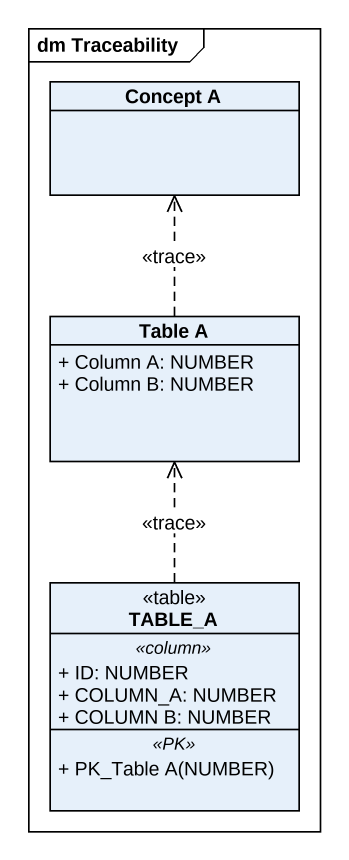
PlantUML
@startuml
mainframe dm Traceability
hide circle
hide empty members
skinparam classAttributeIconSize 0
class "Concept A" as Concept_A
class "Table A" as Table_A {
  + Column A: NUMBER
  + Column B: NUMBER
}
class TABLE_A <<table>> {
  .. <<column>> ..
  + ID: NUMBER
  + COLUMN_A: NUMBER
  + COLUMN B: NUMBER
  .. <<PK>> ..
  + PK_Table A(NUMBER)
}
Table_A .up.> Concept_A : <<trace>>
TABLE_A .up.> Table_A : <<trace>>
@enduml
